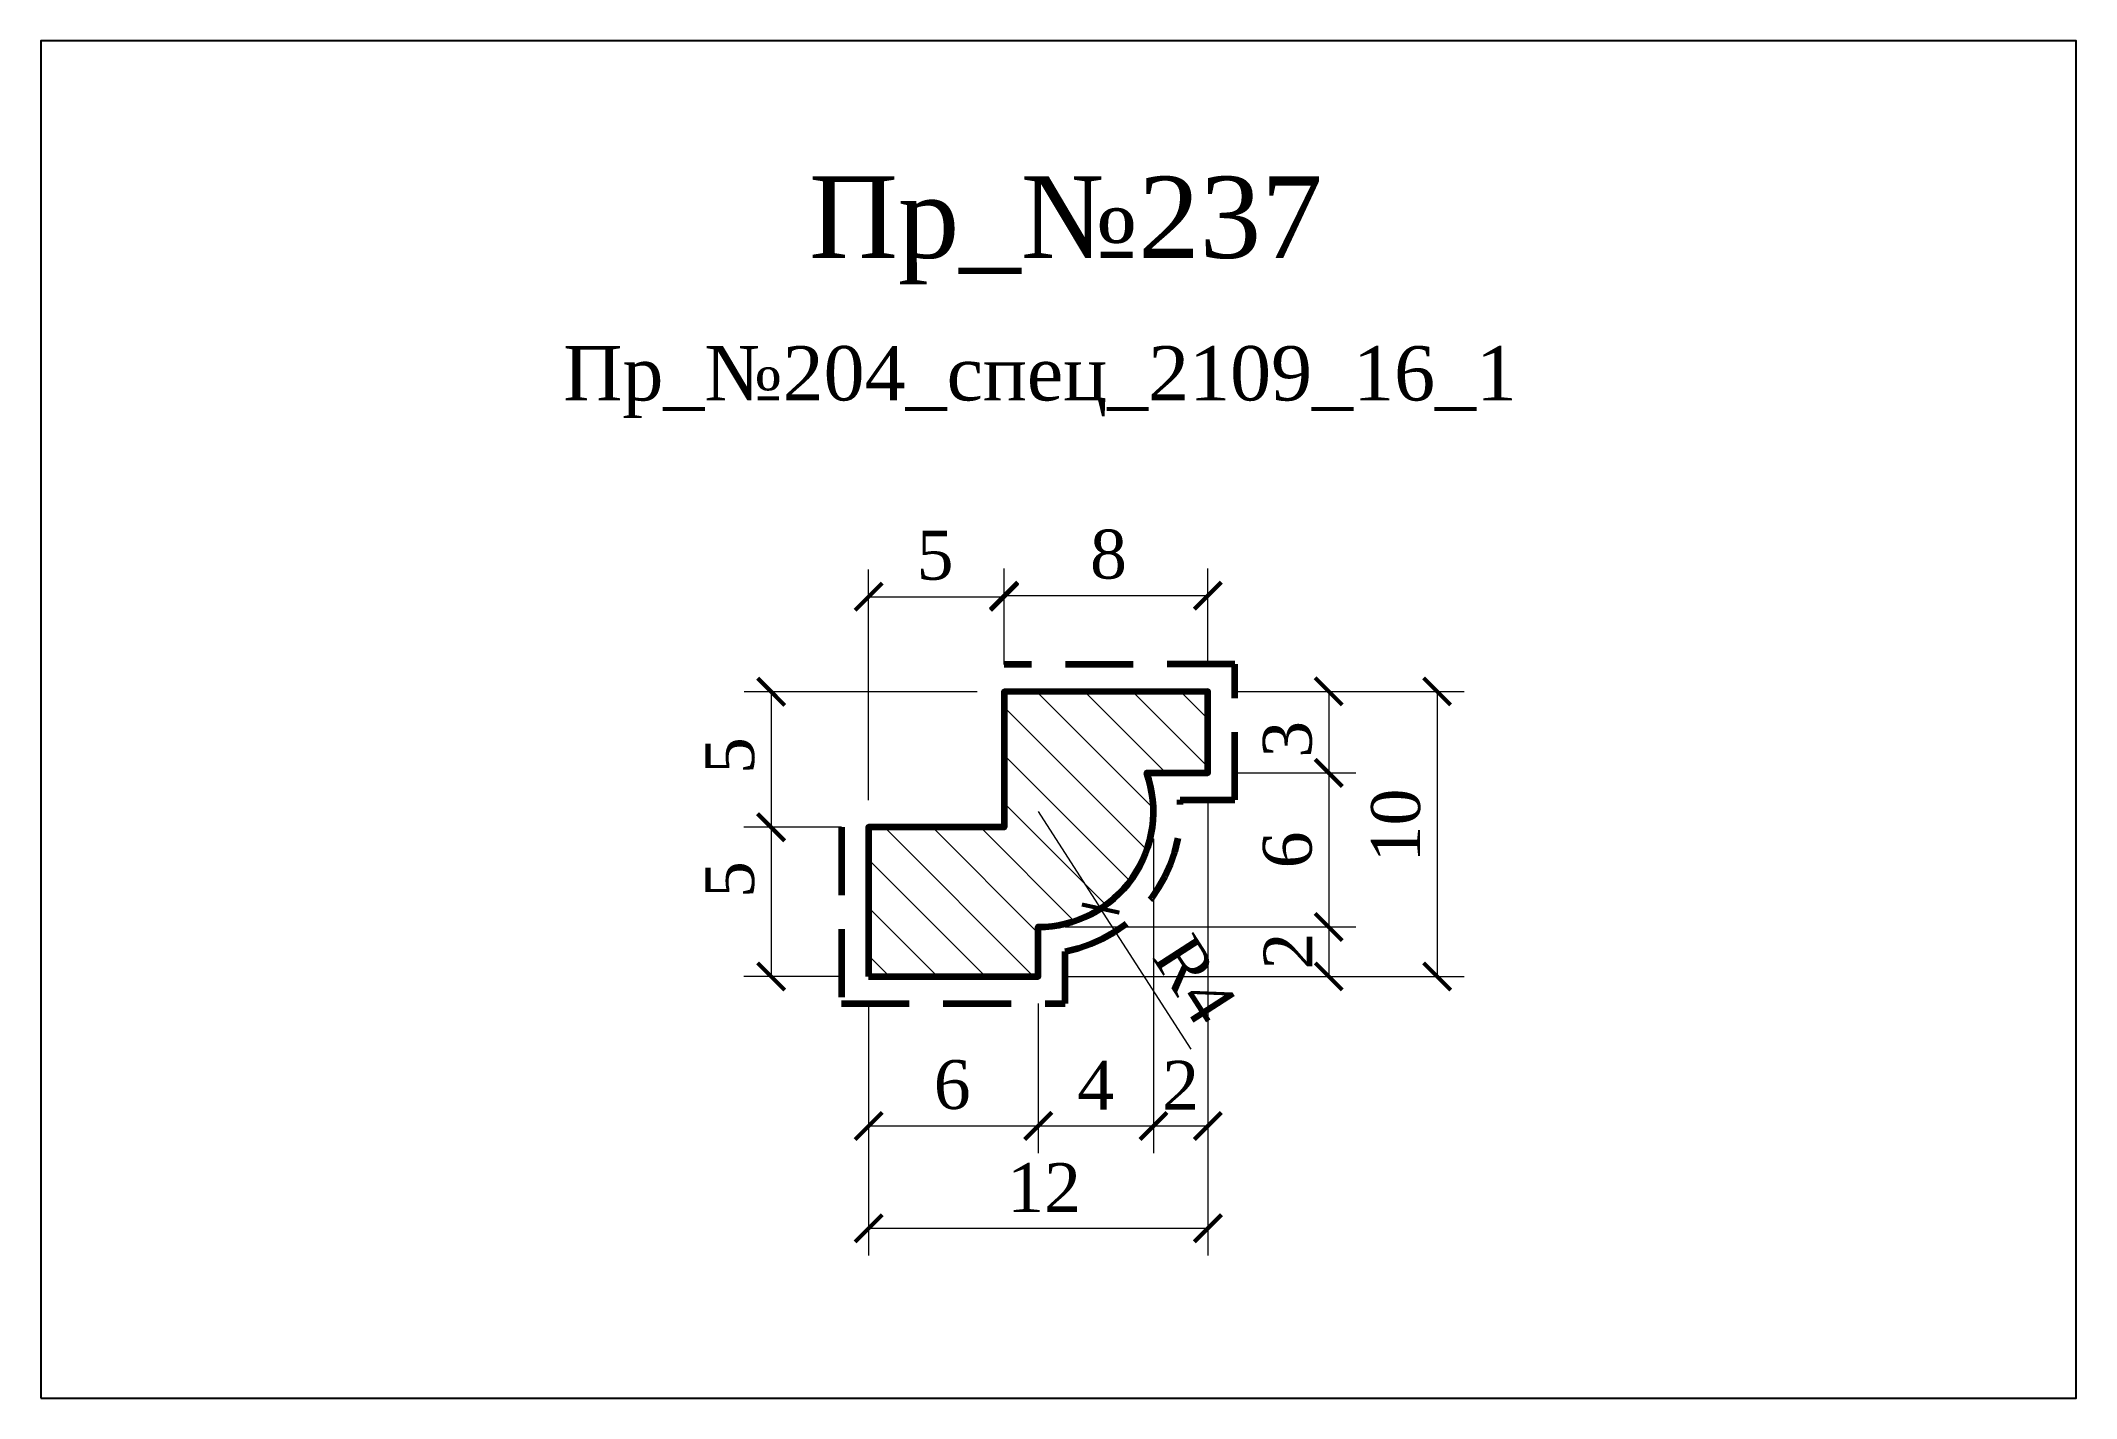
# Model space of a CAD drawing. Header units: millimetres. Extents: x 309254.4 to 309329.4, y -102411.5 to -102361.5.
import ezdxf

# ---------------------------------------------------------------- set-up
doc = ezdxf.new("R2010")
doc.units = ezdxf.units.MM
doc.header["$MEASUREMENT"] = 0
doc.linetypes.add('HIDDEN', pattern=[0.375, 0.25, -0.125])
doc.layers.add('Outside panel', color=7, linetype='Continuous', lineweight=18, true_color=0x7f5e57)
doc.layers.add('линия 15', color=7, linetype='Continuous', lineweight=15)
doc.layers.add('линия 50', color=1, linetype='Continuous', lineweight=140)
doc.styles.add('ELECT', font='times.ttf')
doc.styles.get("Standard").update_dxf_attribs({"font": 'times.ttf'})
doc.dimstyles.new('M_1', dxfattribs={"dimtxt": 1.8, "dimasz": 1, "dimexe": 1, "dimexo": 1, "dimgap": 0.6, "dimtad": 1, "dimdec": 0, "dimdsep": 46, "dimtxsty": 'Standard', "dimblk": 'ARCHTICK', "dimcen": -5, "dimclrd": 7, "dimclre": 7, "dimclrt": 7, "dimadec": 0, "dimazin": 0, "dimtfac": 1, "dimtdec": 0, "dimtmove": 0, "dimatfit": 3, "dimfxl": 1, "dimtolj": 1, "dimtzin": 0, "dimlwd": 5, "dimlwe": 5, "dimarcsym": 0})

# ---------------------------------------------------------------- blocks, each defined once
blk = doc.blocks.new('_ArchTick')
at = {"color": 0, "linetype": 'ByBlock', "const_width": 0.15}
blk.add_lwpolyline([(-0.5, -0.5), (0.5, 0.5)], dxfattribs=at)
blk = doc.blocks.new('*D13')
at = {"layer": 'Defpoints', "color": 0, "ltscale": 1000, "transparency": 16777216}
for p in [(309291.118, -102389.943), (309293.42, -102393.513)]:
    blk.add_point(p, dxfattribs=at)
at = {"layer": 'линия 15', "color": 7, "lineweight": 5, "ltscale": 1000, "transparency": 16777216}
for p in [(309291.118, -102389.943), (309296.76, -102398.694)]:
    blk.add_line(p, (309293.42, -102393.513), dxfattribs=at)
at = {"layer": 'линия 15', "color": 7, "lineweight": 5, "ltscale": 1000, "transparency": 16777216, "rotation": 122.8092760010255}
blk.add_blockref('_ArchTick', (309293.42, -102393.513), dxfattribs=at)
at = {"layer": 'линия 15', "color": 7, "ltscale": 1000, "transparency": 16777216, "insert": (309296.892, -102396.131), "char_height": 1.8, "attachment_point": 5, "rotation": 302.80928}
blk.add_mtext('\\A1;R4', dxfattribs=at)
blk = doc.blocks.new('*D12')
at = {"layer": 'Defpoints', "color": 0, "ltscale": 1000, "transparency": 16777216}
for p in [(309297.369, -102388.514), (309284.87, -102396.014), (309297.369, -102405.289)]:
    blk.add_point(p, dxfattribs=at)
at = {"layer": 'линия 15', "color": 7, "lineweight": 5, "ltscale": 1000, "transparency": 16777216}
for p, q in [((309297.369, -102389.514), (309297.369, -102406.289)), ((309284.87, -102397.014), (309284.87, -102406.289)), ((309284.87, -102405.289), (309297.369, -102405.289))]:
    blk.add_line(p, q, dxfattribs=at)
at = {"layer": 'линия 15', "color": 7, "lineweight": 5, "ltscale": 1000, "transparency": 16777216, "rotation": 180}
blk.add_blockref('_ArchTick', (309284.87, -102405.289), dxfattribs=at)
at = {"layer": 'линия 15', "color": 7, "lineweight": 5, "ltscale": 1000, "transparency": 16777216}
blk.add_blockref('_ArchTick', (309297.369, -102405.289), dxfattribs=at)
at = {"layer": 'линия 15', "color": 7, "ltscale": 1000, "transparency": 16777216, "insert": (309291.334, -102403.789), "char_height": 1.8, "attachment_point": 5}
blk.add_mtext('\\A1;12', dxfattribs=at)
blk = doc.blocks.new('*D11')
at = {"layer": 'Defpoints', "color": 0, "ltscale": 1000, "transparency": 16777216}
for p in [(309297.369, -102388.514), (309295.366, -102389.943), (309297.369, -102401.521)]:
    blk.add_point(p, dxfattribs=at)
at = {"layer": 'линия 15', "color": 7, "lineweight": 5, "ltscale": 1000, "transparency": 16777216}
for p, q in [((309297.369, -102389.514), (309297.369, -102402.521)), ((309295.366, -102390.943), (309295.366, -102402.521)), ((309295.366, -102401.521), (309297.369, -102401.521))]:
    blk.add_line(p, q, dxfattribs=at)
at = {"layer": 'линия 15', "color": 7, "lineweight": 5, "ltscale": 1000, "transparency": 16777216, "rotation": 180}
blk.add_blockref('_ArchTick', (309295.366, -102401.521), dxfattribs=at)
at = {"layer": 'линия 15', "color": 7, "lineweight": 5, "ltscale": 1000, "transparency": 16777216}
blk.add_blockref('_ArchTick', (309297.369, -102401.521), dxfattribs=at)
at = {"layer": 'линия 15', "color": 7, "ltscale": 1000, "transparency": 16777216, "insert": (309296.367, -102400.021), "char_height": 1.8, "attachment_point": 5}
blk.add_mtext('\\A1;2', dxfattribs=at)
blk = doc.blocks.new('*D9')
at = {"layer": 'Defpoints', "color": 0, "ltscale": 1000, "transparency": 16777216}
for p in [(309284.87, -102396.014), (309291.118, -102396.014), (309291.118, -102401.521)]:
    blk.add_point(p, dxfattribs=at)
at = {"layer": 'линия 15', "color": 7, "lineweight": 5, "ltscale": 1000, "transparency": 16777216}
for p, q in [((309284.87, -102397.014), (309284.87, -102402.521)), ((309291.118, -102397.014), (309291.118, -102402.521)), ((309284.87, -102401.521), (309291.118, -102401.521))]:
    blk.add_line(p, q, dxfattribs=at)
at = {"layer": 'линия 15', "color": 7, "lineweight": 5, "ltscale": 1000, "transparency": 16777216, "rotation": 180}
blk.add_blockref('_ArchTick', (309284.87, -102401.521), dxfattribs=at)
at = {"layer": 'линия 15', "color": 7, "lineweight": 5, "ltscale": 1000, "transparency": 16777216}
blk.add_blockref('_ArchTick', (309291.118, -102401.521), dxfattribs=at)
at = {"layer": 'линия 15', "color": 7, "ltscale": 1000, "transparency": 16777216, "insert": (309287.951, -102400.006), "char_height": 1.8, "attachment_point": 5}
blk.add_mtext('\\A1;6', dxfattribs=at)
blk = doc.blocks.new('*D8')
at = {"layer": 'Defpoints', "color": 0, "ltscale": 1000, "transparency": 16777216}
for p in [(309291.118, -102394.191), (309291.118, -102396.014), (309301.822, -102396.014)]:
    blk.add_point(p, dxfattribs=at)
at = {"layer": 'линия 15', "color": 7, "lineweight": 5, "ltscale": 1000, "transparency": 16777216}
for p, q in [((309292.118, -102394.191), (309302.822, -102394.191)), ((309301.822, -102394.191), (309301.822, -102396.014)), ((309292.118, -102396.014), (309302.822, -102396.014))]:
    blk.add_line(p, q, dxfattribs=at)
for p, rotation in [((309301.822, -102394.191), 90), ((309301.822, -102396.014), 270)]:
    blk.add_blockref('_ArchTick', p, dxfattribs=dict(at, rotation=rotation))
at = {"layer": 'линия 15', "color": 7, "ltscale": 1000, "transparency": 16777216, "insert": (309300.322, -102395.078), "char_height": 1.8, "attachment_point": 5, "rotation": 90}
blk.add_mtext('\\A1;2', dxfattribs=at)
blk = doc.blocks.new('*D7')
at = {"layer": 'Defpoints', "color": 0, "ltscale": 1000, "transparency": 16777216}
for p in [(309297.369, -102388.514), (309291.118, -102394.191), (309301.822, -102394.191)]:
    blk.add_point(p, dxfattribs=at)
at = {"layer": 'линия 15', "color": 7, "lineweight": 5, "ltscale": 1000, "transparency": 16777216}
for p, q in [((309298.369, -102388.514), (309302.822, -102388.514)), ((309301.822, -102388.514), (309301.822, -102394.191)), ((309292.118, -102394.191), (309302.822, -102394.191))]:
    blk.add_line(p, q, dxfattribs=at)
for p, rotation in [((309301.822, -102388.514), 90), ((309301.822, -102394.191), 270)]:
    blk.add_blockref('_ArchTick', p, dxfattribs=dict(at, rotation=rotation))
at = {"layer": 'линия 15', "color": 7, "ltscale": 1000, "transparency": 16777216, "insert": (309300.307, -102391.352), "char_height": 1.8, "attachment_point": 5, "rotation": 90}
blk.add_mtext('\\A1;6', dxfattribs=at)
blk = doc.blocks.new('*D6')
at = {"layer": 'Defpoints', "color": 0, "ltscale": 1000, "transparency": 16777216}
for p in [(309297.369, -102385.514), (309297.369, -102388.514), (309301.822, -102388.514)]:
    blk.add_point(p, dxfattribs=at)
at = {"layer": 'линия 15', "color": 7, "lineweight": 5, "ltscale": 1000, "transparency": 16777216}
for p, q in [((309298.369, -102385.514), (309302.822, -102385.514)), ((309301.822, -102385.514), (309301.822, -102388.514)), ((309298.369, -102388.514), (309302.822, -102388.514))]:
    blk.add_line(p, q, dxfattribs=at)
for p, rotation in [((309301.822, -102385.514), 90), ((309301.822, -102388.514), 270)]:
    blk.add_blockref('_ArchTick', p, dxfattribs=dict(at, rotation=rotation))
at = {"layer": 'линия 15', "color": 7, "ltscale": 1000, "transparency": 16777216, "insert": (309300.307, -102387.28), "char_height": 1.8, "attachment_point": 5, "rotation": 90}
blk.add_mtext('\\A1;3', dxfattribs=at)
blk = doc.blocks.new('*D5')
at = {"layer": 'Defpoints', "color": 0, "ltscale": 1000, "transparency": 16777216}
for p in [(309284.87, -102390.521), (309281.277, -102396.014), (309284.87, -102396.014)]:
    blk.add_point(p, dxfattribs=at)
at = {"layer": 'линия 15', "color": 7, "lineweight": 5, "ltscale": 1000, "transparency": 16777216}
for p, q in [((309283.87, -102390.521), (309280.277, -102390.521)), ((309281.277, -102390.521), (309281.277, -102396.014)), ((309283.87, -102396.014), (309280.277, -102396.014))]:
    blk.add_line(p, q, dxfattribs=at)
for p, rotation in [((309281.277, -102390.521), 90), ((309281.277, -102396.014), 270)]:
    blk.add_blockref('_ArchTick', p, dxfattribs=dict(at, rotation=rotation))
at = {"layer": 'линия 15', "color": 7, "ltscale": 1000, "transparency": 16777216, "insert": (309279.762, -102392.446), "char_height": 1.8, "attachment_point": 5, "rotation": 90}
blk.add_mtext('\\A1;5', dxfattribs=at)
blk = doc.blocks.new('*D4')
at = {"layer": 'Defpoints', "color": 0, "ltscale": 1000, "transparency": 16777216}
for p in [(309289.864, -102385.527), (309281.281, -102390.521), (309284.87, -102390.521)]:
    blk.add_point(p, dxfattribs=at)
at = {"layer": 'линия 15', "color": 7, "lineweight": 5, "ltscale": 1000, "transparency": 16777216}
for p, q in [((309288.864, -102385.527), (309280.281, -102385.527)), ((309281.281, -102385.527), (309281.281, -102390.521)), ((309283.87, -102390.521), (309280.281, -102390.521))]:
    blk.add_line(p, q, dxfattribs=at)
for p, rotation in [((309281.281, -102385.527), 90), ((309281.281, -102390.521), 270)]:
    blk.add_blockref('_ArchTick', p, dxfattribs=dict(at, rotation=rotation))
at = {"layer": 'линия 15', "color": 7, "ltscale": 1000, "transparency": 16777216, "insert": (309279.765, -102387.879), "char_height": 1.8, "attachment_point": 5, "rotation": 90}
blk.add_mtext('\\A1;5', dxfattribs=at)
blk = doc.blocks.new('*D3')
at = {"layer": 'Defpoints', "color": 0, "ltscale": 1000, "transparency": 16777216}
for p in [(309289.864, -102382.027), (309289.864, -102385.527), (309284.87, -102390.521)]:
    blk.add_point(p, dxfattribs=at)
at = {"layer": 'линия 15', "color": 7, "lineweight": 5, "ltscale": 1000, "transparency": 16777216}
for p, q in [((309284.87, -102389.521), (309284.87, -102381.027)), ((309289.864, -102384.527), (309289.864, -102381.027)), ((309284.87, -102382.027), (309289.864, -102382.027))]:
    blk.add_line(p, q, dxfattribs=at)
at = {"layer": 'линия 15', "color": 7, "lineweight": 5, "ltscale": 1000, "transparency": 16777216, "rotation": 180}
blk.add_blockref('_ArchTick', (309284.87, -102382.027), dxfattribs=at)
at = {"layer": 'линия 15', "color": 7, "lineweight": 5, "ltscale": 1000, "transparency": 16777216}
blk.add_blockref('_ArchTick', (309289.864, -102382.027), dxfattribs=at)
at = {"layer": 'линия 15', "color": 7, "ltscale": 1000, "transparency": 16777216, "insert": (309287.32, -102380.511), "char_height": 1.8, "attachment_point": 5}
blk.add_mtext('\\A1;5', dxfattribs=at)
blk = doc.blocks.new('*D2')
at = {"layer": 'Defpoints', "color": 0, "ltscale": 1000, "transparency": 16777216}
for p in [(309289.864, -102381.989), (309289.864, -102385.527), (309297.369, -102385.514)]:
    blk.add_point(p, dxfattribs=at)
at = {"layer": 'линия 15', "color": 7, "lineweight": 5, "ltscale": 1000, "transparency": 16777216}
for p, q in [((309289.864, -102384.527), (309289.864, -102380.989)), ((309297.369, -102384.514), (309297.369, -102380.989)), ((309297.369, -102381.989), (309289.864, -102381.989))]:
    blk.add_line(p, q, dxfattribs=at)
at = {"layer": 'линия 15', "color": 7, "lineweight": 5, "ltscale": 1000, "transparency": 16777216, "rotation": 180}
blk.add_blockref('_ArchTick', (309289.864, -102381.989), dxfattribs=at)
at = {"layer": 'линия 15', "color": 7, "lineweight": 5, "ltscale": 1000, "transparency": 16777216}
blk.add_blockref('_ArchTick', (309297.369, -102381.989), dxfattribs=at)
at = {"layer": 'линия 15', "color": 7, "ltscale": 1000, "transparency": 16777216, "insert": (309293.708, -102380.473), "char_height": 1.8, "attachment_point": 5}
blk.add_mtext('\\A1;8', dxfattribs=at)
blk = doc.blocks.new('*D1')
at = {"layer": 'Defpoints', "color": 0, "ltscale": 1000, "transparency": 16777216}
for p in [(309297.369, -102385.514), (309291.118, -102396.014), (309305.817, -102396.014)]:
    blk.add_point(p, dxfattribs=at)
at = {"layer": 'линия 15', "color": 7, "lineweight": 5, "ltscale": 1000, "transparency": 16777216}
for p, q in [((309298.369, -102385.514), (309306.817, -102385.514)), ((309305.817, -102385.514), (309305.817, -102396.014)), ((309292.118, -102396.014), (309306.817, -102396.014))]:
    blk.add_line(p, q, dxfattribs=at)
for p, rotation in [((309305.817, -102385.514), 90), ((309305.817, -102396.014), 270)]:
    blk.add_blockref('_ArchTick', p, dxfattribs=dict(at, rotation=rotation))
at = {"layer": 'линия 15', "color": 7, "ltscale": 1000, "transparency": 16777216, "insert": (309304.301, -102390.453), "char_height": 1.8, "attachment_point": 5, "rotation": 90}
blk.add_mtext('\\A1;10', dxfattribs=at)

msp = doc.modelspace()

# ---------------------------------------------------------------- hatches: boundary and pattern name
at = {"layer": 'Outside panel', "ltscale": 1000}
h = msp.add_hatch(dxfattribs=at)
h.set_pattern_fill('ANSI31', color=256, scale=10, angle=90)
h.set_pattern_definition([(135, (166.8201, -4656.1589), (-0.8838834765, -0.8838834765), [])])
h.paths.add_polyline_path([(309295.326, -102389.365), (309295.064, -102389.011, -1), (309294.877, -102388.76, -1), (309295.064, -102389.011), (309295.326, -102389.365, 0.051671), (309295.118, -102388.514), (309297.369, -102388.514), (309297.369, -102385.514), (309289.864, -102385.527), (309289.864, -102390.521), (309284.87, -102390.521), (309284.87, -102396.014), (309291.118, -102396.014), (309291.118, -102394.191, 0.454809)])

# ---------------------------------------------------------------- linework, layer by layer
at = {"color": 6, "ltscale": 1000}
msp.add_lwpolyline([(309254.367, -102411.55), (309329.367, -102411.55), (309329.367, -102361.55), (309254.367, -102361.55)], close=True, dxfattribs=at)
at = {"layer": 'линия 50', "color": 1, "linetype": 'HIDDEN', "ltscale": 10, "true_color": 0xff0909}
msp.add_lwpolyline([(309283.87, -102390.521), (309283.87, -102397.014), (309292.118, -102397.014), (309292.118, -102395.094, 0.382369), (309296.348, -102389.514), (309298.369, -102389.514), (309298.369, -102384.513), (309289.864, -102384.527)], format="xyb", dxfattribs=at)
at = {"layer": 'линия 50', "color": 7}
msp.add_lwpolyline([(309284.87, -102396.014), (309291.118, -102396.014), (309291.118, -102394.191, 0.518668), (309295.118, -102388.514), (309297.369, -102388.514), (309297.369, -102385.514), (309289.864, -102385.527), (309289.864, -102390.521), (309284.87, -102390.521), (309284.87, -102396.014)], format="xyb", dxfattribs=at)

# ---------------------------------------------------------------- texts
at = {"color": 5, "ltscale": 1000, "style": 'ELECT'}
msp.add_text('Пр_№237', height=3, dxfattribs=at).set_placement((309282.676, -102369.55))
at = {"color": 7, "ltscale": 1000, "style": 'ELECT'}
msp.add_text('Пр_№204_спец_2109_16_1 ', height=2, dxfattribs=at).set_placement((309273.618, -102374.798))

# ---------------------------------------------------------------- dimensions: what is measured, and where the dimension line sits
at = {"layer": 'линия 15', "color": 7, "ltscale": 1000}
for base, p1, p2, picture, middle in [((309289.864, -102382.027), (309284.87, -102390.521), (309289.864, -102385.527), '*D3', (309287.32, -102382.027)), ((309289.864, -102381.989), (309297.369, -102385.514), (309289.864, -102385.527), '*D2', (309293.708, -102381.989)), ((309297.369, -102405.289), (309284.87, -102396.014), (309297.369, -102388.514), '*D12', (309291.334, -102405.289)), ((309297.369, -102401.521), (309295.366, -102389.943), (309297.369, -102388.514), '*D11', (309296.367, -102401.521)), ((309291.118, -102401.521), (309284.87, -102396.014), (309291.118, -102396.014), '*D9', (309287.951, -102401.521))]:
    dim = msp.add_linear_dim(base=base, p1=p1, p2=p2, dimstyle='M_1', dxfattribs=at)
    dim.commit()
    dim.dimension.update_dxf_attribs({"geometry": picture, "text_midpoint": middle, "dimtype": 128})
for base, p1, p2, picture, middle in [((309281.281, -102390.521), (309289.864, -102385.527), (309284.87, -102390.521), '*D4', (309281.281, -102387.879)), ((309305.81657, -102396.01433), (309297.36895, -102385.51435), (309291.11845, -102396.01433), '*D1', (309305.81657, -102390.45253)), ((309301.822, -102388.514), (309297.369, -102385.514), (309297.369, -102388.514), '*D6', (309301.822, -102387.28)), ((309281.277, -102396.014), (309284.87, -102390.521), (309284.87, -102396.014), '*D5', (309281.277, -102392.446)), ((309301.822, -102396.014), (309291.118, -102394.191), (309291.118, -102396.014), '*D8', (309301.822, -102395.078))]:
    dim = msp.add_linear_dim(base=base, p1=p1, p2=p2, angle=90, dimstyle='M_1', dxfattribs=at)
    dim.commit()
    dim.dimension.update_dxf_attribs({"geometry": picture, "text_midpoint": middle, "dimtype": 128})
dim = msp.add_linear_dim(base=(309301.822, -102394.191), p1=(309297.369, -102388.514), p2=(309291.118, -102394.191), angle=90, dimstyle='M_1', dxfattribs=at)
dim.commit()
dim.dimension.update_dxf_attribs({"geometry": '*D7', "text_midpoint": (309300.307, -102391.352)})
msp.add_linear_dim(base=(309295.366, -102401.521), p1=(309291.118, -102396.014), p2=(309295.366, -102389.943), dimstyle='M_1', dxfattribs=at).render()
dim = msp.add_radius_dim(center=(309291.118, -102389.943), mpoint=(309293.42, -102393.513), dimstyle='M_1', dxfattribs=at)
dim.commit()
dim.dimension.update_dxf_attribs({"geometry": '*D13', "text_midpoint": (309296.892, -102396.131)})

doc.saveas('drawing.dxf')
